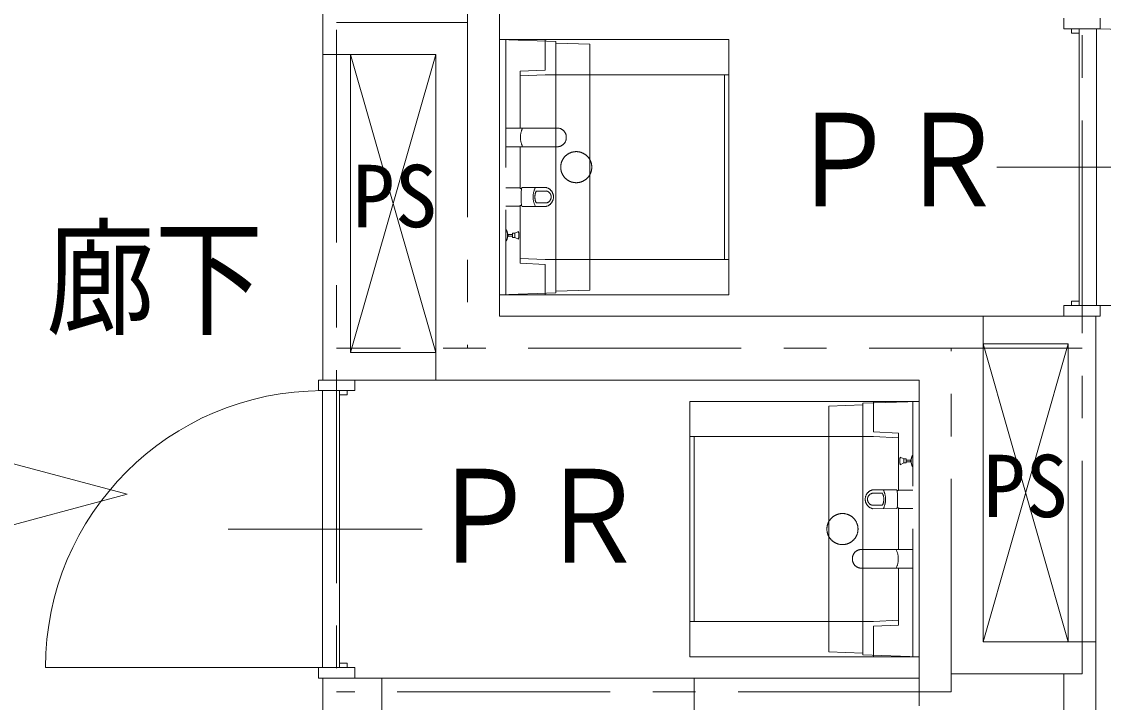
# Model space of a CAD drawing. Units: millimetres at full size; details may follow other scales. Extents: x -443943 to 462275, y -43546 to 79452.
# Drawn here: x -122785 to -120245, y -1331 to 268 of the extents above; entities that cross this region are included whole.
import ezdxf
from ezdxf.enums import TextEntityAlignment as Align

# ---------------------------------------------------------------- set-up
doc = ezdxf.new("R2010")
doc.units = ezdxf.units.MM
doc.header["$LTSCALE"] = 100
doc.linetypes.add('CHAIN1', pattern=[8, 5, -1, 1, -1])
doc.linetypes.add('DASHED3', pattern=[4, 3, -1])
doc.layers.add('4-1_通り芯', color=4, linetype='Continuous', lineweight=9)
doc.layers.add('8-8_強調', color=4, linetype='DASHED3', lineweight=9)
doc.styles.add('ＭＳ ゴシック', font='')
doc.styles.get('ＭＳ ゴシック').set_extended_font_data('MS Gothic')

# ---------------------------------------------------------------- blocks, each defined once
blk = doc.blocks.new('洗面化粧台600')
at = {"layer": '8-8_強調', "linetype": 'Continuous'}
for p, q in [((-464, 164.9), (-464, -266.1)), ((-29.6, 154.9), (-464, 154.9)), ((-29.6, 164.9), (-29.6, -266.1)), ((53.2, 164.9), (53.2, -373.1)), ((44.7, -241.1), (41.9, -161.1)), ((-542.2, -241.1), (-546.8, -373.1)), ((48.5, -241.1), (-542.2, -241.1)), ((53.2, -373.1), (48.5, -241.1)), ((53.2, -373.1), (-546.8, -373.1))]:
    blk.add_line(p, q, dxfattribs=at)
at = {"layer": '8-8_強調'}
for p, q in [((-198.9, -239.1), (-198.8, -358.1)), ((-154.8, -239.2), (-154.8, -358.1)), ((-475.1, -266.1), (-546.8, -266.1)), ((-475.1, -266.1), (-472.2, -324.6)), ((-464, -266.1), (-461.2, -324.6)), ((-338.9, -320.2), (-339.1, -263.8)), ((-330.9, -287), (-330.9, -263.4)), ((-302.8, -287), (-302.8, -263.4)), ((-294.8, -320.2), (-294.6, -263.8)), ((-29.6, -266.1), (-32.4, -324.6)), ((-18.6, -266.1), (-21.4, -324.6)), ((-18.6, -266.1), (53.2, -266.1)), ((-337.8, -324.6), (-472.2, -324.6)), ((-411.7, -337.1), (-415.9, -328.9)), ((-402.2, -337.1), (-398, -328.9)), ((-337.9, -324.9), (-335.6, -321.8)), ((-295.8, -324.8), (-298.2, -321.8)), ((-198.8, -324.6), (-295.8, -324.6)), ((-21.4, -324.6), (-154.8, -324.6)), ((-411.7, -337.1), (-411.7, -342.6)), ((-402.2, -337.1), (-411.7, -337.1)), ((-411.7, -342.6), (-402.2, -342.6)), ((-403.8, -354.4), (-410.1, -354.4)), ((-408.9, -352.6), (-409.4, -353.1)), ((-409.4, -354.4), (-409.4, -353.1)), ((-408.9, -342.6), (-408.9, -352.6)), ((-404.9, -352.6), (-408.9, -352.6)), ((-404.9, -342.6), (-404.9, -352.6)), ((-404.9, -352.6), (-404.4, -353.1)), ((-404.4, -354.4), (-404.4, -353.1)), ((-402.2, -337.1), (-402.2, -342.6)), ((-338.4, -330.5), (-338.4, -358.1)), ((-295.2, -358.1), (-295.2, -330.5)), ((52.8, -358.1), (-546.8, -358.1)), ((-419.9, -357.4), (-419.9, -358.1)), ((-393.9, -357.4), (-393.9, -358.1))]:
    blk.add_line(p, q, dxfattribs=at)
at = {"layer": '8-8_強調', "linetype": 'Continuous'}
for points in [[(53.2, 164.9), (-546.8, 164.9), (-546.8, -373.1)], [(-538.4, -241.1), (-535.6, -161.1), (41.9, -161.1)]]:
    blk.add_lwpolyline(points, dxfattribs=at)
at = {"layer": '8-8_強調'}
for points in [[(-335.6, -321.8), (-335.9, -321.7), (-336.1, -321.7), (-336.3, -321.6), (-336.5, -321.5), (-336.7, -321.5), (-336.9, -321.4), (-337.1, -321.4), (-337.3, -321.3), (-337.5, -321.2), (-337.6, -321.2), (-337.8, -321.1), (-337.9, -321.1), (-338.1, -321), (-338.2, -320.9), (-338.3, -320.9), (-338.4, -320.8), (-338.5, -320.7), (-338.6, -320.7), (-338.7, -320.6), (-338.7, -320.5), (-338.8, -320.4), (-338.8, -320.4), (-338.8, -320.3), (-338.8, -320.2), (-338.9, -320.2)], [(-298.2, -321.8), (-298, -321.7), (-297.8, -321.7), (-297.5, -321.6), (-297.3, -321.6), (-297.1, -321.5), (-296.9, -321.5), (-296.7, -321.4), (-296.5, -321.4), (-296.3, -321.3), (-296.2, -321.2), (-296, -321.2), (-295.9, -321.1), (-295.7, -321), (-295.6, -321), (-295.5, -320.9), (-295.4, -320.8), (-295.3, -320.8), (-295.2, -320.7), (-295.1, -320.6), (-295, -320.6), (-295, -320.5), (-294.9, -320.4), (-294.9, -320.4), (-294.9, -320.3), (-294.8, -320.2), (-294.8, -320.2)]]:
    blk.add_lwpolyline(points, dxfattribs=at)
blk.add_circle((-246.8, -193.1), 36.5, dxfattribs=at)
for centre, radius, start, end in [((-177.4, -237.9), 21.5, 88.5031, 169.1032), ((-176.3, -237.9), 21.5, 10.9061, 91.4969), ((-316.8, -269.4), 22.9, 14.1717, 165.8282), ((-316.8, -266.3), 14.4, 11.8195, 168.1805), ((-177.4, -237.9), 21.5, 169.1032, 183.2585), ((-176.3, -237.9), 21.5, 356.4748, 10.9061), ((-316.8, -246.4), 47.9, 244.3498, 295.6502), ((-316.8, -258.2), 32, 244.0097, 295.9903), ((-406.9, -359.6), 32, 90, 106.2441), ((-406.9, -359.6), 32, 73.7559, 90), ((-309.1, -330.5), 29.3, 168.9448, 180.1391), ((-316.8, -126.1), 196.5, 264.4952, 275.4107), ((-324.2, -330.4), 29, 359.8356, 11.1422), ((-176.8, -275.8), 48.4, 244.54, 295.4603), ((-406.9, -382.2), 28, 96.4594, 117.664), ((-406.9, -382.2), 28, 62.336, 83.5406)]:
    blk.add_arc(centre, radius, start, end, dxfattribs=at)

msp = doc.modelspace()

# ---------------------------------------------------------------- linework, layer by layer
at = {"layer": '4-1_通り芯', "color": 3, "lineweight": 20}
for p, q in [((-122077.7, 1691.1), (-122077.7, 191.1)), ((-121662.7, 341.1), (-121662.7, -423.9)), ((-121662.7, -423.9), (-120527.7, -423.9)), ((-120527.7, -1188.9), (-120527.7, -423.9)), ((-120677.7, -573.9), (-121812.7, -573.9)), ((-120677.7, -573.9), (-120677.7, -1338.9)), ((-120527.7, -1188.9), (-120262.7, -1188.9)), ((-120262.7, -2745.9), (-120262.7, -1188.9))]:
    msp.add_line(p, q, dxfattribs=at)
at = {"layer": '4-1_通り芯', "linetype": 'CHAIN1'}
for p, q in [((-122002.7, 1616.1), (-122002.7, 266.1)), ((-120295.2, -1263.9), (-120295.2, 1573.6)), ((-120295.2, -498.9), (-122045.2, -498.9)), ((-120602.7, -1306.4), (-120602.7, -498.9)), ((-120602.7, -1263.9), (-120295.2, -1263.9)), ((-120337.7, -1263.9), (-120337.7, -2650.9)), ((-120602.7, -1306.4), (-122045.2, -1306.4))]:
    msp.add_line(p, q, dxfattribs=at)
at = {"layer": '4-1_通り芯', "color": 7, "lineweight": 15}
for p, q in [((-120337.7, 251.1), (-120337.7, 276.1)), ((-121142.8, 226.1), (-121652.8, 226.1)), ((-122077.7, 191.1), (-122077.7, -573.9)), ((-122012.7, 191.1), (-122012.7, -508.9)), ((-120262.7, -423.9), (-120262.7, -1188.9)), ((-120527.7, -488.9), (-120327.7, -488.9)), ((-120327.7, -488.9), (-120327.7, -1188.9)), ((-121812.7, -508.9), (-122012.7, -508.9)), ((-122002.7, -598.9), (-122002.7, -573.9)), ((-121197.5, -1223.9), (-120687.5, -1223.9)), ((-122002.7, -1248.9), (-122002.7, -1273.9)), ((-122077.7, -1273.9), (-122077.7, -2770.9))]:
    msp.add_line(p, q, dxfattribs=at)
at = {"layer": '4-1_通り芯'}
for p, q in [((-120301.7, -398.9), (-120301.7, 251.1)), ((-121812.7, 191.1), (-122012.7, -508.9)), ((-121812.7, -508.9), (-122012.7, 191.1)), ((-120495.6, -73.9), (-120040.2, -73.9)), ((-120327.7, -488.9), (-120527.7, -1188.9)), ((-120327.7, -1188.9), (-120527.7, -488.9)), ((-122078.7, -598.9), (-122078.7, -1248.9)), ((-122038.7, -1248.9), (-122038.7, -598.9)), ((-121844.7, -923.9), (-122300.2, -923.9)), ((-122078.7, -1248.9), (-122728.7, -1248.9)), ((-121206, -1386.9), (-121205.9, -1273.9))]:
    msp.add_line(p, q, dxfattribs=at)
at = {"layer": '4-1_通り芯', "linetype": 'CHAIN1'}
for points in [[(-120295.2, 308.6), (-121737.7, 308.6), (-121737.7, -498.9)], [(-122045.2, -2650.9), (-122045.2, 266.1), (-121737.7, 266.1)]]:
    msp.add_lwpolyline(points, dxfattribs=at)
at = {"layer": '4-1_通り芯', "color": 7, "lineweight": 15}
for points in [[(-120252.7, 276.1), (-120252.7, 251.1), (-120337.7, 251.1)], [(-120301.7, 251.1), (-120301.7, 241.1), (-120319.7, 241.1), (-120319.7, 251.1)], [(-120527.7, -423.9), (-120252.7, -423.9), (-120252.7, -398.9), (-120337.7, -398.9), (-120337.7, -423.9)], [(-120319.7, -398.9), (-120319.7, -388.9), (-120301.7, -388.9), (-120301.7, -398.9)], [(-121812.7, -573.9), (-122087.7, -573.9), (-122087.7, -598.9), (-122002.7, -598.9)], [(-122038.7, -598.9), (-122038.7, -608.9), (-122020.7, -608.9), (-122020.7, -598.9)], [(-122038.7, -1248.9), (-122038.7, -1238.9), (-122020.7, -1238.9), (-122020.7, -1248.9)], [(-120677.7, -1273.9), (-122087.7, -1273.9), (-122087.7, -1248.9), (-122002.7, -1248.9)]]:
    msp.add_lwpolyline(points, dxfattribs=at)
at = {"layer": '4-1_通り芯'}
for points in [[(-120261.7, 251.1), (-120261.7, -398.9), (-119611.7, -398.9)], [(-122875.1, -933), (-122537, -842.4), (-122875.1, -751.8)], [(-121863.3, -1704.8), (-121939.4, -1386.9), (-121939.4, -1273.9)]]:
    msp.add_lwpolyline(points, dxfattribs=at)
at = {"layer": '4-1_通り芯', "color": 3, "lineweight": 20}
msp.add_lwpolyline([(-122077.7, 191.1), (-121812.7, 191.1), (-121812.7, -573.9)], dxfattribs=at)
at = {"layer": '4-1_通り芯'}
for centre, start, end in [((-120261.7, -398.9), 0, 90), ((-122078.7, -1248.9), 90, 180)]:
    msp.add_arc(centre, 650, start, end, dxfattribs=at)

# ---------------------------------------------------------------- block references
at = {"layer": '4-1_通り芯', "yscale": -1, "rotation": 90}
msp.add_blockref('洗面化粧台600', (-121289.6, 172.9), dxfattribs=at)
at = {"layer": '4-1_通り芯', "xscale": -1, "rotation": 90}
msp.add_blockref('洗面化粧台600', (-121050.8, -1170.8), dxfattribs=at)

# ---------------------------------------------------------------- texts
at = {"layer": '4-1_通り芯', "color": 7, "style": 'ＭＳ ゴシック', "width": 0.85}
for s, p in [('ＰＲ', (-120985.2, -232.2)), ('廊下', (-122727.2, -510.1)), ('ＰＲ', (-121829, -1068.6))]:
    msp.add_text(s, height=219.9, dxfattribs=at).set_placement(p, align=Align.BOTTOM_LEFT)
at = {"layer": '4-1_通り芯', "style": 'ＭＳ ゴシック'}
for p in [(-122008.3, -258.9), (-120527.8, -940)]:
    msp.add_text('PS', height=146.6, dxfattribs=at).set_placement(p, align=Align.BOTTOM_LEFT)

doc.saveas('drawing.dxf')
